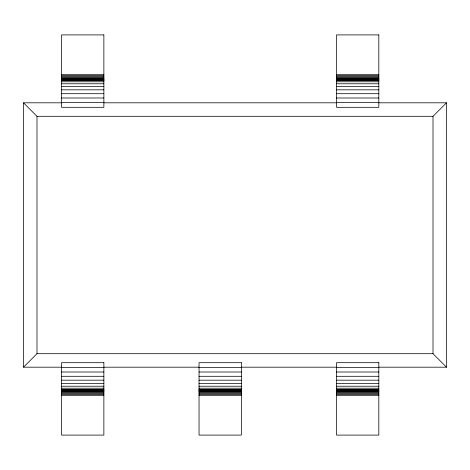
<?xml version="1.0" encoding="UTF-8"?>
<svg xmlns="http://www.w3.org/2000/svg" width="470" height="470" viewBox="0 0 470 470"><rect width="100%" height="100%" fill="white"/><g stroke="black" fill="none" stroke-linecap="round" stroke-linejoin="round"><path stroke-width="0.7" d="M61.57 367.188L23.5 367.188L36.989 353.698L433.011 353.698L446.5 367.188L446.5 102.812L378.82 102.812M61.57 102.812L23.5 102.812L36.989 116.302L433.011 116.302L446.5 102.812M61.57 74.689L103.87 74.689M336.52 74.689L378.82 74.689M61.57 75.67L103.87 75.67M336.52 75.67L378.82 75.67M61.57 76.61L103.87 76.61M336.52 76.61L378.82 76.61M61.57 77.474L103.87 77.474M336.52 77.474L378.82 77.474M61.57 78.249L103.87 78.249M336.52 78.249L378.82 78.249M61.57 78.907L103.87 78.907M336.52 78.907L378.82 78.907M61.57 79.442L103.87 79.442M336.52 79.442L378.82 79.442M61.57 79.829L103.87 79.829M336.52 79.829L378.82 79.829M61.57 80.07L103.87 80.07M336.52 80.07L378.82 80.07M61.57 80.147L103.87 80.147M336.52 80.147L378.82 80.147M61.57 80.558L103.87 80.558M336.52 80.558L378.82 80.558M61.57 81.78L103.87 81.78M336.52 81.78L378.82 81.78M61.57 83.778L103.87 83.778M336.52 83.778L378.82 83.778M61.57 86.486L103.87 86.486M336.52 86.486L378.82 86.486M61.57 89.829L103.87 89.829M336.52 89.829L378.82 89.829M61.57 93.7L103.87 93.7M336.52 93.7L378.82 93.7M61.57 97.995L103.87 97.995M336.52 97.995L378.82 97.995M61.57 102.578L103.87 102.578M336.52 102.578L378.82 102.578M103.87 102.812L336.52 102.812M103.87 367.188L199.045 367.188M241.345 367.188L336.52 367.188M378.82 367.188L446.5 367.188M61.57 367.423L103.87 367.423M199.045 367.423L241.345 367.423M336.52 367.423L378.82 367.423M61.57 372.005L103.87 372.005M199.045 372.005L241.345 372.005M336.52 372.005L378.82 372.005M61.57 376.3L103.87 376.3M199.045 376.3L241.345 376.3M336.52 376.3L378.82 376.3M61.57 380.171L103.87 380.171M199.045 380.171L241.345 380.171M336.52 380.171L378.82 380.171M61.57 383.514L103.87 383.514M199.045 383.514L241.345 383.514M336.52 383.514L378.82 383.514M61.57 386.223L103.87 386.223M199.045 386.223L241.345 386.223M336.52 386.223L378.82 386.223M61.57 388.22L103.87 388.22M199.045 388.22L241.345 388.22M336.52 388.22L378.82 388.22M61.57 389.442L103.87 389.442M199.045 389.442L241.345 389.442M336.52 389.442L378.82 389.442M61.57 389.853L103.87 389.853M199.045 389.853L241.345 389.93M336.52 389.853L378.82 389.853M61.57 390.171L103.87 390.171M199.045 390.171L241.345 390.171M336.52 390.171L378.82 390.171M61.57 390.558L103.87 390.558M199.045 390.558L241.345 390.558M336.52 390.558L378.82 390.558M61.57 391.093L103.87 391.093M199.045 391.093L241.345 391.093M336.52 391.093L378.82 391.093M61.57 391.751L103.87 391.751M199.045 391.751L241.345 391.751M336.52 391.751L378.82 391.751M61.57 392.526L103.87 392.526M199.045 392.526L241.345 392.526M336.52 392.526L378.82 392.526M61.57 393.39L103.87 393.39M199.045 393.39L241.345 393.39M336.52 393.39L378.82 393.39M61.57 394.33L103.87 394.33M199.045 394.33L241.345 394.33M336.52 394.33L378.82 394.33M61.57 395.311L103.87 395.311M199.045 395.311L241.345 395.311M336.52 395.311L378.82 395.311M433.011 116.302L433.011 353.698M36.989 116.302L36.989 353.698M23.5 102.812L23.5 367.188M103.87 34.903L61.57 34.903L61.57 107.307L103.87 107.307L103.87 34.903M378.82 34.903L336.52 34.903L336.52 107.307L378.82 107.307L378.82 34.903M103.87 362.693L61.57 362.693L61.57 435.097L103.87 435.097L103.87 362.693M241.345 362.693L199.045 362.693L199.045 435.097L241.345 435.097L241.345 362.693M378.82 362.693L336.52 362.693L336.52 435.097L378.82 435.097L378.82 362.693"/></g></svg>
